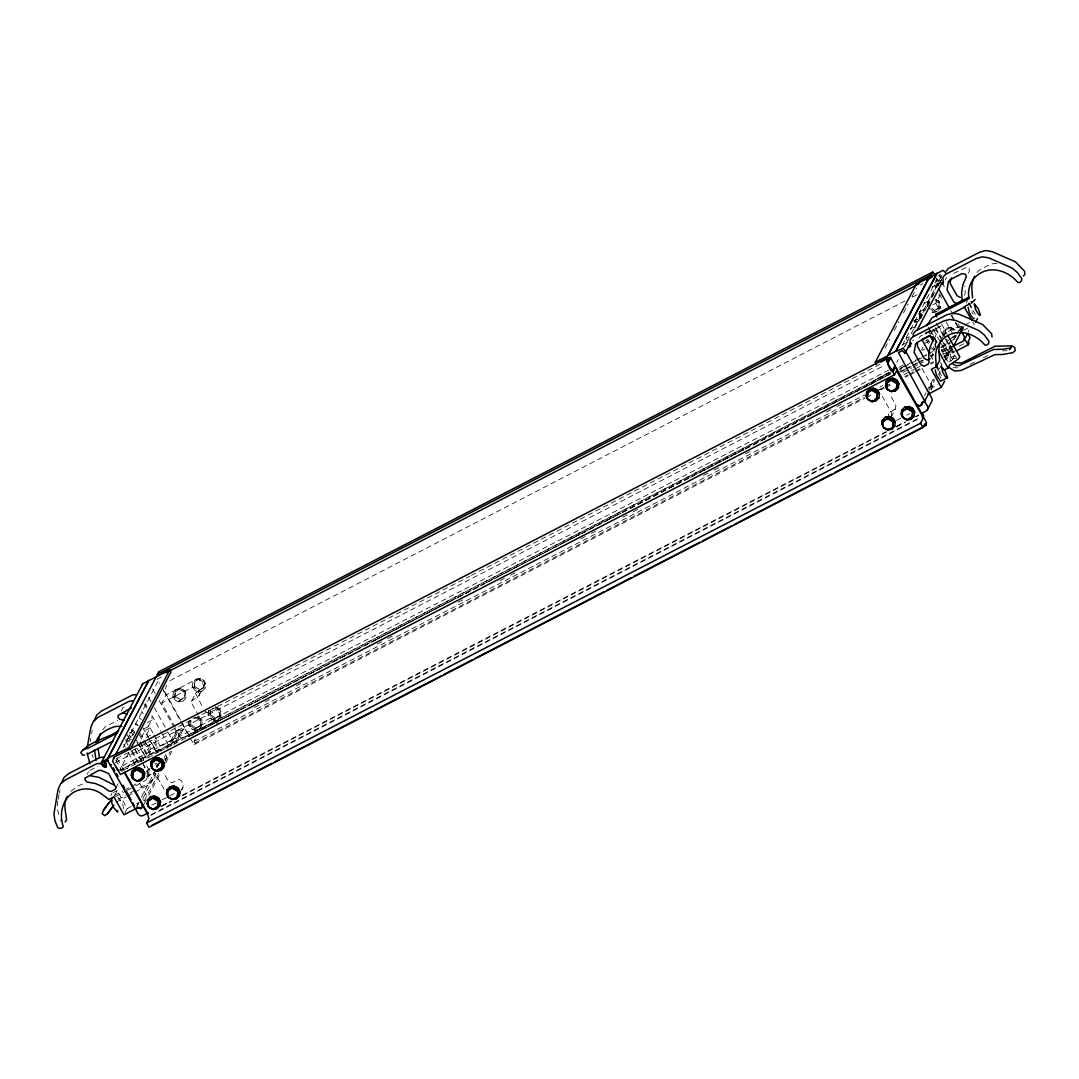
<?xml version="1.0" encoding="UTF-8"?>
<svg xmlns="http://www.w3.org/2000/svg" width="1079" height="1079" viewBox="0 0 1079 1079"><rect width="100%" height="100%" fill="white"/><g stroke="black" fill="none" stroke-linecap="round" stroke-linejoin="round"><path stroke-width="0.75" stroke-dasharray="5 3.75" d="M155.079 773.171L155.039 777.258L150.682 782.005L137.357 789.113M174.744 697.614L175.459 690.951L180.382 688.402L185.21 691.383L185.116 696.899L179.559 700.595L174.744 697.614L175.459 690.951M176.457 742.473L183.403 729.256L183.457 726.356M184.496 698.046L185.21 691.383M197.349 717.468L200.977 719.706L200.869 725.223L195.326 728.918L190.497 725.938L190.605 720.421M190.497 725.938L191.226 719.275L194.908 717.36M194.126 687.606L194.854 680.93L199.777 678.394L204.605 681.362L204.497 686.891L198.954 690.573L194.126 687.606L194.854 680.93M200.249 726.369L200.977 719.706M203.891 688.038L204.605 681.362M215.544 706.705L220.372 709.685L219.644 716.348L214.721 718.897L209.892 715.916L209.987 710.4M209.892 715.916L210.607 709.254L213.076 707.986M219.644 716.348L220.372 709.685M919.982 311.831L919.888 317.347L914.331 321.043L919.268 318.494L919.362 312.977M928.925 306.665L929.006 302.525M935.641 345.671L935.749 340.155L935.034 346.818L935.641 345.671L930.718 348.22M928.898 308.054L933.726 311.022L938.663 308.486L939.377 301.81L935.749 299.584M938.663 308.486L939.377 301.81M941.347 279.717L937.503 286.582M945.379 329.702L944.664 336.378L945.379 329.702L950.316 327.166L954.241 329.149L955.266 330.97M949.493 339.345L954.416 336.81L954.497 332.669M181.879 790.367L183.47 784.514L181.501 780.98L179.06 779.375L172.02 782.788L168.378 781.209L163.401 772.537M216.42 724.616L219.941 717.913L220.116 714.73L218.16 711.196L215.719 709.591L208.665 713.003L205.023 711.425M57.78 801.036L57.241 807.672L59.237 817.235M90.407 741.732L90.676 738.4M121.226 711.007L122.669 707.824L126.702 705.733M123.734 808.859L122.588 803.653L118.501 797.556L117.611 797.867L118.218 800.631M145.517 742.527L150.413 749.433L149.266 744.24M150.413 749.433L156.617 746.236L155.47 741.03L153.353 737.213M158.707 764.107L158.829 763.001L155.309 769.718M175.311 727.367L161.783 703.09L166.018 695.038L195.326 679.891L198.523 679.446L202.016 681.955L203.567 685.516L203.162 687.782L195.474 693.231L191.131 702.375L198.307 715.134M195.474 693.231L203.365 708.539M173.517 692.152L172.883 696.454L174.919 700.123L178.723 701.957L182.85 701.283L185.723 698.356L186.357 694.053L184.307 690.385L180.503 688.55L176.376 689.225L173.395 692.381L176.268 689.441L180.382 688.766L184.199 690.614L186.235 694.269M189.162 720.705L188.65 724.778L190.686 728.433L194.49 730.281L198.617 729.606L201.598 726.45L198.738 729.391L194.611 730.065L190.808 728.217L188.771 724.548L189.108 721.838M201.49 726.666L202.11 722.377L200.074 718.708L197.538 717.481M208.557 710.683L208.045 714.757L210.081 718.425L213.885 720.273L218.012 719.599L220.993 716.429L221.505 712.356L219.469 708.701L215.665 706.853M208.665 710.468L208.153 714.541L210.189 718.196L214.006 720.044L218.133 719.369M914.871 322.189L917.622 321.731L920.495 318.804L921.007 314.717L918.971 311.062M920.616 318.575L921.129 314.502L920.104 312.667M927.171 306.665L927.562 302.808L930.543 299.652M935.817 299.814L938.366 301.041L940.402 304.71L939.89 308.783L940.51 304.48L938.474 300.825L935.938 299.598M942.817 335.218L943.329 331.132L946.31 327.976M891.267 415.968L891.699 413.432L882.271 396.222M891.052 417.236L895.287 409.184L895.934 405.38L889.622 393.781M871.508 384.583L871.872 382.465L874.044 380.145L890.162 371.823M165.114 760.25L166.517 757.566L166.328 753.452M191.253 701.283L198.941 695.834L199.332 693.568L197.794 690.007L194.301 687.498L191.091 687.943L161.783 703.09M58.104 799.418L59.062 794.589M59.385 792.984L60.033 789.774M91.634 733.585L92.281 730.362M931.487 357.904L932.35 355.706L932.013 348.719M964.383 295.282L965.246 293.083L964.909 286.097M934.414 338.496L936.707 333.222L935.925 330.592L932.377 329.985M968.456 273.23L969.589 270.6L968.821 267.97L967.135 267.079L953.162 273.607L951.691 275.563M941.077 280.958L941.751 279.542L940.429 282.051M144.02 728.824L148.106 726.706L148.524 723.335M148.106 726.706L152.166 718.843L151.815 717.076M87.183 774.29L88.505 771.782M116.06 761.194L117.611 758.227M123.06 747.855L159.652 678.192M134.781 731.805L133.122 734.947L125.717 739.965M128.927 752.616L119.58 770.393L890.485 372.188M110.827 795.655L112.135 793.146M115.871 788.075L118.501 783.071M127.255 768.841L129.372 764.809L158.667 749.676L161.877 749.231L163.9 750.094M114.563 795.547L117.193 790.543L127.228 808.562L124.598 813.566M150.089 727.92L145.031 730.523L141.74 736.795L146.798 734.179L150.089 727.92L153.178 733.464M151.424 742.5L156.833 752.198L160.11 745.94L172.181 739.708L168.122 732.412M147.014 775.666L148.12 773.562L143.386 765.065M136.736 805.932L138.274 802.992M141.362 797.125L156.01 769.219M156.779 767.749L159.099 763.339M166.813 748.664L176.066 731.036L179.074 729.485L181.178 730.591L183.403 729.256M156.32 766.616L158.06 765.712L159.476 763.001M136.655 807.335L138.638 803.585M156.833 752.198L168.89 745.967L172.181 739.708M174.569 743.997L172.411 739.493L177.077 730.861L179.411 729.93L181.245 730.82L183.025 729.728L183.511 726.464M142.819 798.5L155.929 773.535M164.413 757.391L165.964 754.45M170.59 745.643L179.074 729.485M198.941 695.834L203.162 687.782M144.154 801.077L158.815 773.171M164.979 761.423L170.388 751.146M174.245 743.809L181.178 730.591M144.06 804.152L146.38 799.512M148.686 795.344L160.258 773.319M165.667 763.028L171.831 751.281M890.836 373.118L188.232 736.701L620.884 513.213M192.548 735.514L193.734 733.261M190.133 738.373L194.314 744.564L195.137 742.999L194.18 741.286L196.135 737.577M884.969 348.153L889.609 339.345M894.235 330.525L898.861 321.717M903.487 312.91L908.113 304.103M911.971 296.752L916.597 287.945M902.287 345.253L939.31 274.767L941.819 278.301M903.069 349.137L942.709 273.661L938.851 275.658L941.535 279.164M896.649 362.517L898.214 359.55M905.214 346.211L907.547 341.773M914.56 328.434L937.907 283.966L935.763 280.095M936.532 287.688L938.824 283.332L935.21 276.413M920.535 318.885L926.713 307.137M927.481 305.667L933.645 293.92M927.225 306.598L929.545 302.187M932.62 296.32L934.94 291.91M938.029 286.029L941.117 280.162M945.285 279.96L946.607 277.451M899.819 371.716L902.637 366.347M932.836 304.791L935.763 303.28L939.998 295.228L937.071 296.738M921.56 349.879L922.977 347.195M930.435 334.382L931.541 332.278L940.848 325.858L941.333 324.239M966.15 302.983L967.472 300.475M924.487 395.669L926.025 392.729M926.807 391.259L932.971 379.511M944.543 357.486L950.707 345.739M953.796 339.872L956.115 335.461M956.884 333.991L959.973 328.124L962.347 327.072L960.809 330.012M955.643 337.107L952.784 340.047M929.397 387.914L934.023 379.107M939.418 368.829L942.506 362.949M945.595 357.082L950.99 346.791M959.474 330.646L961.794 326.236M959.932 330.646L962.05 326.627M929.181 390.22L934.576 379.943M943.842 362.315L952.325 346.17M961.106 329.931L962.508 327.247L960.58 328.083L957.491 326.667M930.853 389.303L934.711 381.966M938.568 374.615L940.106 371.675M946.283 359.927L952.447 348.18M961.713 330.565L964.019 326.155M931.231 389.856L932.553 387.361L937.907 384.583M935.48 327.706L952.838 358.889L954.497 355.746L944.233 337.309M174.838 692.098L180.382 688.402M179.559 700.595L185.116 696.899M194.233 682.076L199.777 678.394M198.954 690.573L204.497 686.891M195.326 728.918L200.869 725.223M214.721 718.897L220.264 715.202M919.268 318.494L919.888 317.347M933.726 311.022L939.269 307.34M944.759 330.848L950.316 327.166L955.144 330.134M954.416 336.81L955.036 335.663L950.113 338.199M918.809 338.186L920.279 336.23L931.029 330.673M172.411 739.493L174.515 738.063L177.01 738.872L179.573 736.175L176.106 728.797M102.68 729.903L105.621 726.423L117.881 720.448M70.769 791.366L78.012 785.917L84.998 783.071M147.243 777.972L149.819 775.167L149.86 771.566L145.894 764.323M219.941 717.913L217.769 720.232L184.158 737.591A3.965 3.844 27.7 0 1 178.804 735.945L176.646 731.441M181.124 790.017L183.282 787.683M938.096 310.523L939.998 308.554M933.389 350.055L936.262 347.128M128.091 745.211L125.73 740.963L131.436 736.863M937.826 327.234L938.932 326.276L946.027 339.035M129.939 733.437L131.422 732.182L133.027 735.069M163.954 759.373L166.517 757.566M147.284 771.053L149.59 769.475M936.666 328.016L924.757 334.139M147.567 770.069L150.035 768.41M949.007 361.924L951.489 360.48M925.081 343.162L929.194 340.91M922.221 350.459L924.973 348.962M895.287 409.184L888.435 412.947L888.476 415.793M115.413 796.68L125.488 791.258M126.931 790.475L134.133 786.604M135.576 785.822L145.665 780.4L148.835 775.302L142.536 762.381M116.033 802.344L126.176 796.882M127.632 796.1L133.432 792.984M134.875 792.202L149.374 784.393L154.297 776.489L153.461 772.47M114.441 795.452L123.006 790.894M124.436 790.125L130.141 787.09M131.557 786.335L137.262 783.287M118.083 799.377L128.455 793.847M129.939 793.065L135.873 789.909M161.31 677.019L157.183 679.15L159.571 683.452M920.131 285.045L922.882 283.629M169.996 680.633L904.984 300.974M912.47 297.103L916.961 294.783M931.919 287.054L937.907 283.966M923.88 303.55L931.204 299.773M919.645 311.602L925.512 308.581M147.297 722.552L151.397 720.448M908.531 336.958L905.955 338.28L907.426 340.937M906.522 342.556L902.664 344.538L904.135 347.195M925.526 332.656L927.266 331.766M912.699 340.6L913.711 340.087M150.507 735.244L144.303 738.454L145.179 738.13M89.786 770.446L97.852 766.279M116.505 758.672L469.81 576.173M471.307 575.404L880.005 364.284M925.377 340.87L927.832 339.602M115.278 762.678L884.686 365.228M969.455 322.648L965.435 324.725L962.144 330.997L958.085 323.7M963.493 330.295L968.848 327.53M888.961 369.962L120.969 766.67L123.222 769.435M898.955 367.278L903.352 365.012M120.174 770.258L889.662 372.768M941.94 346.17L952.191 340.87M899.819 368.478L921.304 357.432M922.262 356.879L927.293 354.344M928.25 353.777L933.281 351.255M940.767 347.384L949.749 342.744M622.381 512.431L743.647 449.795M745.144 449.026L890.364 374.008M899.346 369.369L902.341 367.818M903.838 367.049L909.826 363.96M911.323 363.178L915.815 360.858M917.312 360.089L926.295 355.45M941.266 347.721L950.248 343.082M122.574 770.662L130.06 766.791M131.557 766.023L158.505 752.103M160.002 751.335L171.979 745.144M173.476 744.375L239.349 710.346M240.846 709.564L252.823 703.387M254.32 702.604L362.112 646.928M363.61 646.159L375.586 639.968M377.084 639.2L456.43 598.211M457.928 597.442L484.876 583.523M486.373 582.741L498.35 576.564M499.847 575.781L579.18 534.806M580.677 534.024L607.625 520.105M609.122 519.336L621.099 513.145M622.596 512.377L688.469 478.348M689.967 477.579L701.943 471.388M703.441 470.619L743.863 449.741M745.36 448.958L811.233 414.943M812.73 414.161L824.707 407.983M826.204 407.201L890.58 373.954M900.978 371.216L904.242 369.504M905.47 368.897L911.728 365.633M912.955 365.026L922.208 360.224M930.921 355.746L933.915 354.195M941.401 350.338L950.653 345.536M900.776 371.945L905.268 369.625M906.765 368.856L911.256 366.536M912.753 365.754L917.244 363.434M918.742 362.665L923.233 360.346M930.718 356.475L933.713 354.937M941.198 351.066L950.181 346.426M942.075 351.956L952.298 346.683M254.523 707.419L259.014 705.1M265.002 701.997L269.494 699.678M296.428 685.758L300.92 683.439M377.272 644.001L381.764 641.681M387.752 638.593L392.243 636.273M458.116 602.244L462.608 599.924M500.036 580.596L504.527 578.277M510.515 575.174L515.007 572.855M580.88 538.839L585.371 536.519M591.359 533.417L595.851 531.097M622.799 517.178L627.29 514.858M633.279 511.77L637.77 509.45M703.629 475.421L708.121 473.101M714.109 470.012L718.601 467.693M745.549 453.773L750.04 451.454M826.393 412.003L830.884 409.683M836.872 406.594L841.364 404.274M902.745 372.565L911.728 367.926M913.225 367.157L923.705 361.748M943.167 351.687L952.15 347.047M194.18 741.286L864.859 394.847M879.83 387.105L882.824 385.567M903.784 374.737L914.264 369.328M915.761 368.546L920.252 366.226M942.709 354.627L953.189 349.218M959.177 346.13L963.668 343.81M195.137 742.999L864.319 397.328M879.291 389.6L883.782 387.28M885.279 386.511L891.267 383.409M904.741 376.45L907.736 374.912M909.233 374.13L913.724 371.81M915.221 371.041L921.21 367.952M930.192 363.313L933.187 361.762M943.666 356.353L954.146 350.931M194.314 744.564L864.994 398.124M866.491 397.355L873.977 393.484M881.462 389.613L884.456 388.076M885.953 387.294L893.439 383.436M905.416 377.245L908.41 375.694M909.907 374.926L914.399 372.606M915.896 371.837L923.381 367.966M930.867 364.095L933.861 362.557M944.341 357.136L954.821 351.727M954.497 355.746L946.526 359.86L942.574 352.779M113.403 792.499L117.193 790.543M146.474 776.718L154.445 772.604M127.228 808.562L131.247 806.485M136.615 803.72L139.285 802.331M151.815 805.15L156.212 802.884M162.079 799.849L175.257 793.038M896.501 420.486L900.898 418.22M906.751 415.186L909.678 413.675M161.769 805.784L170.752 801.144M182.729 794.953L886.345 431.492M896.824 426.084L904.31 422.213M162.282 805.622L171.048 801.09M896.649 426.272L905.416 421.741M915.653 416.454L918.58 414.943M161.297 806.674L171.777 801.265M182.257 795.843L887.383 431.613M896.366 426.974L905.348 422.334M915.828 416.926L918.809 415.375M151.222 814.537L919.227 417.829M150.763 815.427L920.252 417.951M970.075 364.365L974.512 362.166M983.36 357.756L990.738 354.087M131.328 739.358L125.73 740.963M147.944 772.618L149.468 771.984M913.171 321.029L919.146 318.925M910.433 328.555L916.408 326.451M876.512 390.814L883.984 388.184M129.561 732.789L131.422 732.182M952.838 358.889L955.495 358.08M125.987 742.177L129.966 740.949M937.138 311.494L933.011 312.168L929.208 310.32M937.017 311.723L932.89 312.397L929.086 310.55M914.992 321.96L917.743 321.515M946.189 328.205L950.437 327.301M195.65 679.419L199.777 678.745L203.594 680.593L205.63 684.261M202.366 691.046L198.239 691.72L194.436 689.872L192.399 686.217M182.971 701.067L178.844 701.741L175.041 699.893L173.004 696.238M996.969 263.397L990.792 263.977L978.828 270.505A25.33 24.493 27.7 0 0 976.036 273.837M960.984 326.303L952.258 329.108L945.946 333.128A25.33 24.493 27.7 0 0 942.358 337.673M1002.512 350.864L1006.923 350.662M953.148 367.629L957.923 367.831M954.537 335.866L956.358 336.135M950.316 327.53L954.119 329.365M944.961 338.644L948.778 340.492M215.544 707.069L219.347 708.916L221.384 712.572M197.417 717.71L199.966 718.938L202.002 722.593M142.752 799.701L144.586 800.605M935.129 300.731L938.757 302.956M931.932 308.392L934.347 309.875M957.437 326.559L959.973 328.124M949.695 328.313L953.31 330.538M199.156 679.541L203.985 682.508M194.746 686.46L199.575 689.427M214.923 707.864L219.752 710.832M179.761 689.548L184.59 692.529M210.513 714.77L215.341 717.751M175.351 696.468L180.18 699.448M195.528 717.872L200.357 720.853M191.118 724.791L195.946 727.772M156.617 746.236L152.935 741.934M139.07 717.899L141.416 719.558M135.792 724.157L138.125 725.816M143.817 703.643L147.27 708.903M131.206 729.768L134.12 732.857M128.981 734.839L130.829 736.809M60.276 820.161L60.896 821.106M199.143 716.591L200.788 719.477L204.444 721.055L211.484 717.643L213.925 719.248L215.894 722.782M164.143 789.262L154.486 772.159M933.173 329.27L940.497 342.205M941.306 343.635L951.071 360.885M928.277 331.024L929.923 333.937M137.06 742.271L145.935 758.146M126.917 734.435L130.208 740.315M135.131 749.136L141.713 760.911M972.88 310.186L976.738 317.118M972.678 321.987L974.216 324.766M941.886 282.415L945.137 288.255M940.578 282.024L939.418 279.933L935.56 281.916L938.46 285.814M937.462 279.367L939.701 283.399M950.774 310.563L954.834 317.86M951.786 315.338L954.982 321.07M955.792 322.513L960.58 331.118M934.347 285.072L935.938 287.931M939.121 293.65L942.844 300.353M951.071 315.108L959.514 330.295M935.763 303.28L939.742 310.428M946.108 321.852L953.27 334.719M941.67 324.293L947.187 334.22M946.822 340.451L957.086 358.889M936.343 323.134L943.451 335.893M928.372 327.247L932.31 334.342M933.106 335.758L937.044 342.852M934.846 339.157L936.882 342.825M934.738 339.386L936.774 343.041M934.616 343.945L936.194 346.777M933.416 346.845L934.994 349.677M927.913 339.804L929.491 342.65M932.647 348.315L934.225 351.147M940.537 362.504L942.115 365.336M930.584 355.153L932.957 359.401M939.216 371.419L941.522 375.573M921.992 368.384L932.553 387.361M188.987 735.217L165.829 693.608L164.75 690.371L166.598 685.178M163.549 690.6L188.704 735.797M152.665 688.982L155.079 693.338M159.126 700.581L173.652 726.68M174.447 728.136L176.066 731.036M148.632 697.398L151.073 701.768M154.31 707.608L167.312 730.955M145.341 703.656L146.973 706.57M151.842 715.323L160.771 731.373M161.58 732.83L168.89 745.967M141.713 711.088L143.224 713.812M153.946 734.853L160.11 745.94M146.798 734.179L148.336 736.944M142.752 727.691L148.268 737.618M149.064 739.034L156.954 753.209M139.906 733.1L143.062 738.764M143.858 740.194L152.53 755.786M156.482 762.88L158.06 765.712M139.137 734.57L142.293 740.248M143.075 741.664L150.966 755.839M154.917 762.934L157.278 767.182M140.297 741.732L148.983 757.323M136.291 739.992L137.869 742.824M138.651 744.24L146.555 758.416M134.7 749.46L142.603 763.649M132.258 751.2L138.571 762.543M131.247 750.89L138.355 763.649M123.775 744.362L125.353 747.194M128.509 752.872L134.835 764.215M139.704 783.394L146.865 796.248M117.098 758.416L123.465 769.866M115.736 760.021L122.237 771.687M935.277 328.407L940.996 338.725M941.819 340.195L953.256 360.831M930.705 330.525L937.111 342.083M941.117 349.313L948.333 362.315M139.892 742.662L147.904 757.283M137.181 748.394L145.099 762.88M929.424 329.742L931.797 334.139M926.767 340.721L928.358 343.648M162.754 688.766L164.102 691.599M971.842 311.588L973.056 314.205M938.959 374.211L940.767 378.149M92.133 754.612L93.158 757.539M968.794 330.08A3.965 3.844 27.7 0 1 968.227 331.995M135.158 723.416A25.33 24.493 27.7 0 1 137.667 725.034M131.867 729.674A25.33 24.493 27.7 0 1 134.376 731.292M192.912 682.144L192.278 686.433L194.314 690.101L198.118 691.949L202.245 691.275L205.226 688.105L205.738 684.032L203.702 680.377L199.898 678.529L195.771 679.204L192.912 682.144"/><path stroke-width="1.5" d="M132.434 778.188L133.135 771.498L138.058 768.949L142.887 771.93L142.792 777.446L137.262 781.169L132.434 778.188L133.135 771.498M142.185 778.62L142.887 771.93M142.576 804.192L142.522 807.092L140.297 808.414L138.193 807.321L135.185 808.872L107.819 760.992L103.962 762.988L104.285 766.926L103.193 766.508L101.413 762.462L142.752 683.749L169.781 669.884L170.968 672.028L130.087 749.865L128.9 747.72L169.781 669.884M148.295 800.996L148.201 806.512L153.029 809.493L157.952 806.944L158.653 800.254L153.825 797.273L148.295 800.996L153.825 797.273M151.829 768.181L152.53 761.477L157.453 758.928L162.282 761.909L162.187 767.425L156.657 771.148L151.829 768.181L152.53 761.477M157.952 806.944L158.653 800.254M161.58 768.612L162.282 761.909M167.596 796.504L168.297 789.801L173.22 787.252L178.048 790.233L177.347 796.936L172.424 799.472L167.596 796.504L168.189 795.317M177.347 796.936L178.048 790.233M879.021 397.746L876.04 400.916L871.913 401.59L867.206 398.65L867.907 391.947L872.83 389.398L877.659 392.378L876.957 399.082L872.034 401.617L868.109 399.743L866.194 395.858M867.907 391.947L867.206 398.65M876.957 399.082L877.659 392.378M883.067 421.444L882.973 426.974L887.801 429.941L892.724 427.405L893.425 420.702L888.597 417.721L883.067 421.444L888.597 417.721M886.601 388.629L887.302 381.926L892.225 379.39L897.054 382.357L896.959 387.887L891.429 391.61L887.504 389.721L885.468 386.066L886.088 381.764L888.961 378.823L893.088 378.149L896.892 379.997L898.928 383.652L898.308 387.954L895.435 390.895L891.308 391.569L886.601 388.629L887.302 381.926M892.724 427.405L893.425 420.702M896.352 389.06L897.054 382.357M902.462 411.436L902.368 416.953L907.196 419.92L912.119 417.384L912.821 410.681L907.992 407.7L902.462 411.436L907.992 407.7M912.119 417.384L912.821 410.681M94.547 750.121L96.044 760.344M97.906 742.339L100.185 733.639M992.006 337.012L991.695 333.816L982.578 324.469L959.271 314.272L952.946 313.166L946.809 314.785L915.788 330.808L913.279 333.708L913.4 336.27M87.116 747.99L90.919 726.976L93.468 721.285L98.256 717.252L129.278 701.229L133.176 700.824M99.47 757.687L98.014 748.327M117.665 810.423L117.517 812.069L113.835 807.766L112.014 803.842L111.407 801.077L112.297 800.753M935.264 369.922L936.41 375.128L940.497 381.224L947.591 377.704L945.164 371.014L941.468 366.712L942.614 371.918L944.745 375.735L946.701 378.028L947.591 377.704M968.16 307.299L969.306 312.505L971.424 316.322L973.393 318.602L974.27 318.292M101.413 762.462L107.833 758.51L148.754 680.283M107.873 758.119L128.9 747.72M131.935 771.323L131.422 775.41L133.459 779.065L135.994 780.292M144.141 777.527L144.761 773.225L142.725 769.57L138.921 767.722L134.794 768.396L131.813 771.552L131.301 775.626L133.337 779.294L137.141 781.142L141.268 780.454L144.249 777.298M151.316 761.315L150.804 765.389L152.854 769.044L156.657 770.892L160.784 770.217L163.644 767.277L164.156 763.204L162.12 759.549L158.316 757.701L154.189 758.375L151.208 761.531L150.696 765.618L152.732 769.273L156.536 771.121L160.663 770.446L163.536 767.506L164.048 763.433L161.998 759.764L158.195 757.93L154.068 758.604M147.688 799.647L147.068 803.949L149.104 807.618L152.908 809.452L157.035 808.778L160.016 805.622L160.528 801.549L158.492 797.88L154.688 796.046L150.561 796.72L147.58 799.876M159.908 805.851L160.42 801.764L158.37 798.109L154.567 796.262L150.44 796.936M167.083 789.639L166.463 793.942L168.499 797.597L172.303 799.445L176.43 798.77L179.289 795.83L179.802 791.757L177.765 788.088L173.962 786.254L169.835 786.928M866.073 396.087L866.707 391.785M878.913 397.976L879.533 393.673L877.497 390.018L873.693 388.17L869.566 388.845L866.585 392.001M881.84 424.398L882.352 420.324L885.333 417.168L889.46 416.494L893.264 418.342L895.3 421.997L894.68 426.299M882.46 420.109L881.948 424.182L883.876 428.066L887.68 429.914L891.807 429.24L894.788 426.07M901.343 414.161L901.855 410.087M917.636 343.122L917.433 346.238L924.244 358.484L927.4 360.022L930.125 358.606M67.303 796.262C62.676 803.842 66.075 812.379 66.574 820.31L65.064 821.888M95.829 742.73C98.068 733.99 106.619 729.31 114.603 726.706A25.33 24.493 27.7 0 1 121.981 726.477M112.526 798.231L104.029 809.398L102.127 813.539L104.636 815.643L107.495 813.755L112.486 806.849M951.638 277.856L949.952 282.024L950.316 283.615L957.14 295.862L960.283 297.386M61.314 783.327L63.863 777.649L68.651 773.616L99.673 757.593L103.571 757.175M94.197 720.705L96.759 715.026L101.547 710.994L132.569 694.97L136.467 694.552M132.528 772.672L138.058 768.949M151.923 762.651L157.453 758.928M156.657 771.148L157.251 769.974M153.029 809.493L157.318 806.404M167.69 790.974L173.22 787.252M867.3 393.12L872.83 389.398M872.034 401.617L872.641 400.444M886.695 383.112L892.225 379.39M887.801 429.941L888.395 428.768M907.196 419.92L911.485 416.845M142.293 684.639L142.752 683.749M107.833 758.51L148.713 680.674M104.811 766.656L106.349 763.716M897.202 369.625L894.95 366.86C893.601 378.041 884.996 363.07 888.988 359.644L887.801 357.5L113.808 757.296L112.621 761.261L120.524 774.574L894.504 374.777L896.568 370.852L921.506 414.376L922.95 418.692L920.589 423.197L146.609 822.994L148.996 827.31L922.99 427.5L924.932 423.791L925.89 425.504L892.953 442.525M157.871 675.616L157.278 674.55L158.68 671.866L932.661 272.056L934.454 273.972M115.588 754.504L156.509 676.277M147.823 813.633L148.295 812.743M146.609 822.994L148.969 818.502L147.526 814.173L124.368 772.564M876.485 364.311L875.298 362.166L916.179 284.33L943.113 270.316L945.811 272.879M875.298 362.166L887.747 355.733L929.046 277.222M888.165 355.058L929.397 277.397M887.801 357.5L886.601 361.452L894.504 374.777M157.278 674.55L931.258 274.74L932.661 272.056M890.795 357.756L887.68 363.69L891.267 370.124M888.53 355.234L895.921 351.053L936.801 273.216M895.921 351.053L937.165 273.392M891.982 371.419L895.098 365.484M916.557 404.382L919.092 405.947L921.466 404.908L921.682 402.602L924.69 401.051L898.443 352.59L902.3 350.608L904.998 353.319L910.393 343.041M917.339 329.823L942.021 282.819M908.275 345.685L909.408 346.872L911.377 343.109M941.158 283.062L942.304 284.249L943.612 281.74M905.713 351.309L929.262 393.619L941.32 387.388L931.298 369.355L936.343 366.752L939.634 360.48L938.959 351.538A25.33 24.493 27.7 0 1 941.023 340.222M924.69 401.051L929.316 392.243M953.229 346.71L960.93 332.035M944.044 370.11L948.036 368.047L949.682 364.891L958.327 359.051L959.824 356.906L947.982 335.636M927.347 409.818L931.582 401.766A3.965 3.844 27.7 0 0 931.649 397.908L929.545 394.132L928.21 393.714M941.32 387.388L944.611 381.116M975.537 322.257L977.507 318.494M925.89 425.504L926.497 422.671L923.246 416.4L923.718 415.509L922.275 412.933L921.803 413.823L890.283 357.189L880.626 362.166M956.318 350.958L968.295 344.767L969.117 343.203L968.16 341.49L970.115 337.767L967.715 333.465L965.354 337.956L964.424 337.484M107.495 813.755L113.996 805.015M1009.661 349.744L1011.36 346.979L1009.89 348.22L1002.539 349.272L993.462 349.488L959.744 365.336L955.859 365.768L952.703 363.758M926.888 325.683L931.919 317.954L968.915 298.64M109.141 802.466L103.449 810.356M118.703 730.753C106.713 738.67 90.15 740.922 80.777 752.468L82.57 755.165L84.688 755.084M946.175 271.085L948.684 268.185L979.705 252.162L985.842 250.544L992.167 251.65L1015.46 261.846L1024.578 271.193L1024.902 274.39L1023.418 275.995M975.133 299.584L971.181 303.293M166.975 789.855L169.956 786.699L174.083 786.025L177.887 787.872L179.923 791.527L179.411 795.601L176.551 798.541L172.424 799.215L168.607 797.368L166.571 793.712M885.98 381.993L888.84 379.053L892.967 378.378L896.784 380.226L898.82 383.881M898.416 387.739L895.557 390.665L891.429 391.34M911.323 418.989L914.183 416.062M927.495 324.752L928.992 323.484M936.693 316.956L935.655 314.38L968.888 297.143M117.813 732.762L88.91 747.841L82.989 749.865M113.16 741.003L87.305 754.167M165.95 672.824L918.984 283.844M926.47 279.987L932.458 276.885L931.258 274.74M942.304 284.249L943.316 283.723L942.884 277.343L945.393 274.457L976.414 258.434L982.551 256.815L988.877 257.908L1012.169 268.105L1017.376 272.569L1021.759 278.476L1021.611 280.661L1020.127 282.253L1017.942 282.604C1007.719 270.033 988.472 264.463 975.537 276.763A25.33 24.493 27.7 0 0 968.564 295.174L968.78 298.155M131.476 707.837L118.11 715.417L117.948 717.265L119.796 719.356L124.152 720.165M969.239 304.13L964.181 306.733L971.896 320.598M896.285 351.228L903.258 348.274L905.767 351.929L904.998 353.319M928.547 336.122L921.911 339.548L929.801 353.737M105.715 761.423L108.291 760.102M909.408 346.872L910.42 346.346L909.988 339.966L912.497 337.08L943.518 321.056L949.655 319.438L955.981 320.53L979.287 330.74L984.48 335.191L988.877 341.099L988.728 343.284L987.245 344.875L985.046 345.226C974.823 332.656 955.576 327.085 942.655 339.386A25.33 24.493 27.7 0 0 935.668 357.796L936.343 366.752M885.926 379.875L888.867 378.365M953.755 345.927L962.535 341.396A3.965 3.844 27.7 0 0 964.073 336.176L961.969 332.399L960.62 331.995M158.492 769.34L162.187 767.425M875.096 399.176L877.564 397.895M136.008 808.589L123.937 814.82L113.902 796.801L108.844 799.418L101.493 793.915A25.33 24.493 27.7 0 0 81.707 789.329C64.362 792.566 57.888 811.395 63.297 826.581L61.773 828.146L59.574 828.456L57.605 827.364L54.921 820.566L53.95 813.93L58.023 789.599L60.572 783.907L65.374 779.888L96.395 763.851L100.28 763.446L105.553 767.317L106.565 766.791L104.434 762.084M147.661 813.161L143.278 815.427A3.965 3.844 27.7 0 1 137.923 813.782L135.765 809.277L137.856 807.847L140.364 808.643L142.145 807.564L142.63 804.3M921.493 413.432L925.876 411.18A3.965 3.844 27.7 0 0 927.414 405.96L924.716 401.739L922.316 402.629L921.628 405.084L919.699 405.92L916.611 404.49M151.91 825.314L271.679 763.446M274.673 761.895L371.972 711.627M374.966 710.09L440.839 676.061M443.833 674.51L472.278 659.822M475.273 658.271L604.024 591.764M607.018 590.226L630.972 577.845M633.966 576.307L699.839 542.278M702.834 540.727L731.265 526.039M734.259 524.488L831.572 474.221M834.566 472.683L889.959 444.062M953.243 312.964L964.923 307.07M869.445 389.074L873.572 388.386L877.389 390.234L879.425 393.902M874.786 400.916L872.034 401.361L868.231 399.513M904.607 407.376L908.734 406.702L912.537 408.55L914.574 412.205M885.212 417.384L889.339 416.71L893.142 418.558L895.192 422.226M909.948 419.218L907.196 419.664L903.379 417.829L902.031 415.388M891.928 429.01L887.801 429.685L883.998 427.837M134.673 768.612L138.8 767.938L142.617 769.786L144.653 773.441M137.262 780.913L141.389 780.238M155.781 808.791L153.029 809.237L149.226 807.389L147.176 803.734M971.14 301.904L972.543 301.85M955.306 362.652L961.902 362.949L995.094 346.197L1012.169 345.9L1014.773 347.559L1015.177 350.675L1012.803 352.685L1002.904 354.452L994.865 354.64L961.362 370.38L954.78 371.109L948.819 367.346M110.045 764.579L111.636 764.822M123.087 713.084L127.443 713.893M90.191 775.707L98.917 777.339L114.414 785.188M890.162 390.733L887.626 389.506L885.589 385.837M968.295 344.767L964.127 338.577M158.68 671.866L159.382 672.217M935.655 314.38L936.491 314.852M891.618 380.563L896.447 383.544M907.385 408.887L912.214 411.854M872.237 390.585L877.065 393.552M887.99 418.908L892.819 421.876M156.846 760.115L161.675 763.082M172.613 788.439L177.442 791.406M137.465 770.123L142.293 773.104M153.218 798.447L158.047 801.427M969.009 303.253L971.329 307.407M938.595 288.686L949.156 307.65M929.882 335.434L933.038 341.099M938.568 351.026L948.036 368.047M936.113 365.08L937.691 367.912M936.127 365.875L938.433 370.03M920.589 423.197L922.99 427.5M124.813 772.281L147.041 812.204M113.808 757.296L114.414 758.375M116.451 767.479L118.083 770.393M113.268 767.735L114.887 770.662M116.519 773.576L118.137 776.489M123.006 785.242L124.638 788.169M126.256 791.082L131.125 799.836M132.757 802.749L134.376 805.676M89.881 763.797L87.089 752.967M972.53 297.858L971.855 288.916A25.33 24.493 27.7 0 1 974.539 276.305M915.518 344.444L914.142 352.496L920.953 364.756L924.11 366.28L928.196 364.162L929.059 361.964L928.722 354.978L929.99 347.384L933.416 339.494L932.634 336.85L929.086 336.243L916.988 342.488L915.518 344.444M948.414 281.821L947.038 289.873L953.849 302.133L957.006 303.658L961.092 301.54L961.955 299.342L961.618 292.355L962.873 284.762L966.312 276.871L965.53 274.228L961.982 273.621L949.884 279.866L948.414 281.821M85.214 778.04L85.052 779.888L86.9 781.978L95.626 783.597L102.896 786.78L108.75 790.92L111.124 791.446L115.21 789.329L115.992 787.724L108.817 773.71L101.089 770.352L98.594 770.46L85.214 778.04M974.364 304.089L975.51 309.295L977.628 313.112L979.597 315.405L980.474 315.081L978.046 308.392L974.364 304.089M901.747 410.303L901.235 414.39L903.271 418.045L907.075 419.893L911.202 419.218L914.061 416.278L914.695 411.976L912.659 408.321L908.855 406.473L904.728 407.147L901.747 410.303"/></g></svg>
